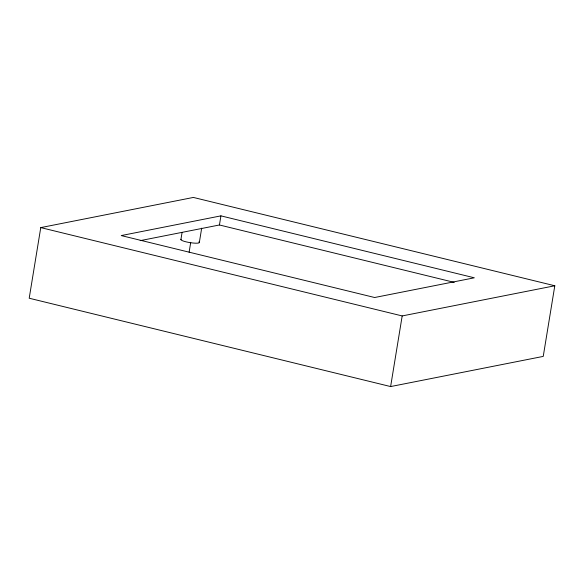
<?xml version="1.0" encoding="UTF-8"?>
<svg xmlns="http://www.w3.org/2000/svg" width="584" height="584" viewBox="0 0 584 584"><rect width="100%" height="100%" fill="white"/><g stroke="black" fill="none" stroke-linecap="round" stroke-linejoin="round"><path stroke-width="0.88" d="M40.763 227.599L29.2 298.227L390.623 386.564L543.237 356.401L554.8 285.773L193.377 197.436L40.763 227.599L402.186 315.937L554.8 285.773M180.894 239.674L182.055 232.556M189.121 252.171L190.727 242.367M199.356 242.382L201.684 228.161M140.204 240.637L219.438 224.979L220.934 215.861L474.339 277.801L374.636 297.512L121.224 235.571L220.934 215.861M390.623 386.564L402.186 315.937M219.438 224.979L454.243 282.371M198.874 241.893A9.373 1.599 9.3 0 1 190.749 242.74A9.373 1.599 9.3 0 1 181.04 239.272"/></g></svg>
